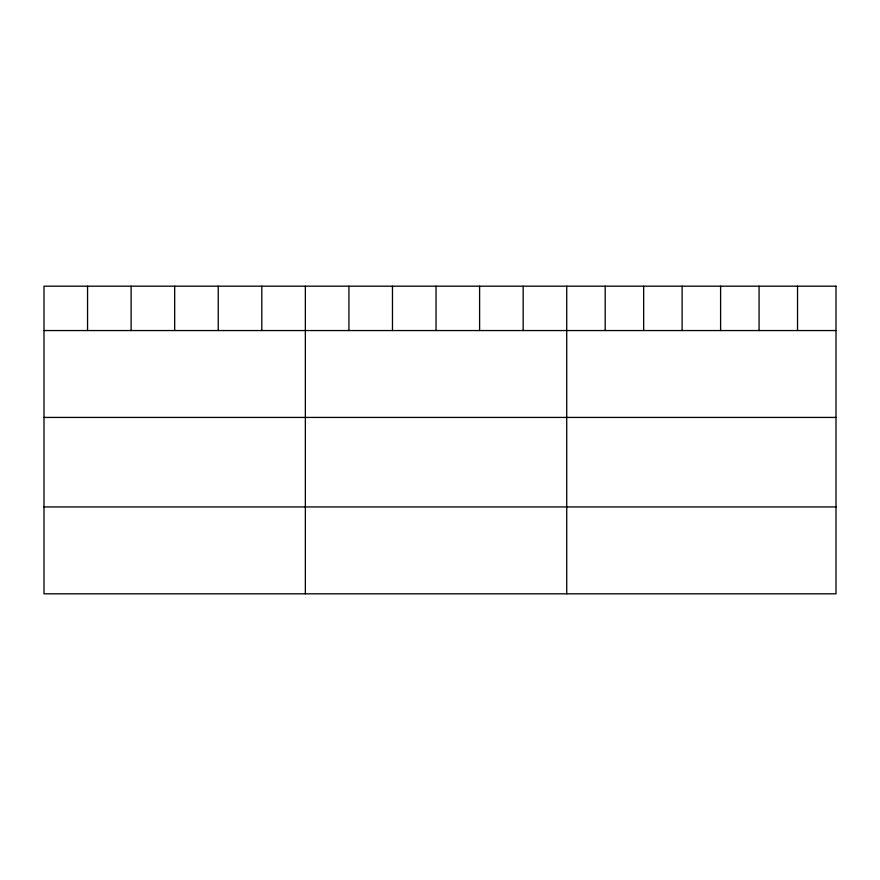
<?xml version="1.0" encoding="UTF-8"?>
<svg xmlns="http://www.w3.org/2000/svg" width="880" height="880" viewBox="0 0 880 880"><rect width="100%" height="100%" fill="white"/><g stroke="black" fill="none" stroke-linecap="round" stroke-linejoin="round"><path stroke-width="1.32" d="M44 330.55L836 330.55M44 417.428L836 417.428M44 506.935L836 506.935M797.533 286.187L797.533 330.55M759.066 286.187L759.066 330.55M720.599 286.187L720.599 330.55M682.121 286.187L682.121 330.55M643.654 286.187L643.654 330.55M605.187 286.187L605.187 330.55M566.72 286.187L566.72 593.813M523.16 286.187L523.16 330.55M479.6 286.187L479.6 330.55M436.04 286.187L436.04 330.55M392.48 286.187L392.48 330.55M348.92 286.187L348.92 330.55M305.36 286.187L305.36 593.813M261.8 286.187L261.8 330.55M218.24 286.187L218.24 330.55M174.68 286.187L174.68 330.55M131.12 286.187L131.12 330.55M87.56 286.187L87.56 330.55M836 286.187L44 286.187L44 593.813L836 593.813L836 286.187"/></g></svg>
